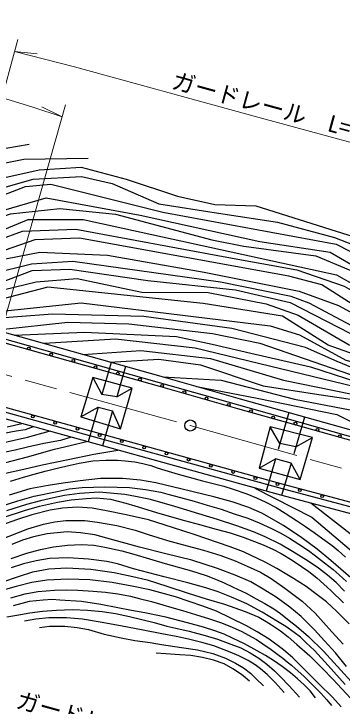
# Model space of a CAD drawing. Units: millimetres at full size, sheet at 1:1000; details may follow other scales. Extents: x 40000 to 680000, y 20000 to 380000.
# Drawn here: x 445342 to 480910, y 259204 to 334204 of the extents above; entities that cross this region are included whole.
import ezdxf
from ezdxf.enums import TextEntityAlignment as Align

# ---------------------------------------------------------------- set-up
doc = ezdxf.new("R2010")
doc.units = ezdxf.units.MM
doc.header["$LTSCALE"] = 1000
doc.linetypes.add('CHAIN', pattern=[18.5, 12, -1.5, 3.5, -1.5])
for name, color, linetype, lineweight in [('M-BGD', 7, 'Continuous', 25), ('M-BMK', 2, 'CHAIN', 13), ('M-STR-HTXT', 7, 'Continuous', 13), ('M-STR-STR1', 1, 'Continuous', 25)]:
    doc.layers.add(name, color=color, linetype=linetype, lineweight=lineweight)
doc.styles.add('ＭＳ ゴシック', font='')
doc.styles.get('ＭＳ ゴシック').set_extended_font_data('MS Gothic')

msp = doc.modelspace()

# ---------------------------------------------------------------- linework, layer by layer
at = {"layer": 'M-BGD'}
for points in [[(389105, 329883), (393771, 325641), (405060, 320407), (416836, 316281), (421749, 314924), (431352, 314653), (437049, 316399), (441895, 319227), (447013, 320100)], [(426360, 313329), (431821, 313499), (437818, 315960), (441166, 317421), (446416, 318467), (453381, 318562)], [(428326, 312143), (431597, 312358), (442688, 316115), (448085, 317311), (452622, 317592), (457522, 316289), (463081, 314447), (467111, 313542), (471569, 313413), (484947, 309185), (493256, 304357), (498847, 302505), (502903, 300061), (505633, 296466), (508957, 290657), (510026, 288557)], [(429775, 311268), (434234, 312072), (442440, 314892), (447432, 316305), (452661, 316598), (455985, 315824), (461062, 313621), (467512, 312607), (473916, 311626), (480097, 309976), (485633, 307814), (490799, 304758), (494574, 303076), (498831, 301616), (502728, 298340), (505194, 295793), (508676, 288336)], [(431258, 310373), (437661, 312057), (446615, 315510), (449347, 315749), (461485, 312707), (480269, 309247), (489522, 304535), (494418, 302313), (498033, 301094), (500922, 298853), (504772, 294415), (506029, 292315), (507731, 288049)], [(432667, 309490), (443089, 312593), (448833, 314285), (459022, 312377), (471999, 309544), (479610, 308368), (487463, 303819), (495857, 300952), (499721, 298841), (503260, 294957), (504984, 291963), (506819, 287772)], [(433589, 308895), (439308, 310555), (444978, 312534), (450327, 313103), (456372, 312485), (466801, 309712), (470248, 309043), (478072, 307979), (481867, 306417), (487141, 302952), (495121, 300347), (499256, 298293), (502008, 295319), (504263, 291232), (505704, 287433)], [(434651, 307981), (442062, 309952), (446888, 311916), (452859, 311916), (476332, 306790), (480288, 305920), (486112, 302636), (495820, 299299), (500028, 296511), (502296, 293621), (504832, 287168)], [(435345, 307323), (441120, 308796), (446297, 310655), (452058, 310879), (468426, 307834), (475989, 306466), (481122, 304697), (487465, 301090), (493458, 299562), (498434, 296404), (501327, 293131), (503766, 286844)], [(502862, 286569), (501227, 291435), (498516, 294922), (494122, 298155), (486809, 300735), (481989, 302764), (478708, 304831), (475147, 305773), (452441, 309896), (447603, 309720), (441134, 307489), (439320, 306730), (436410, 306314)], [(437357, 305416), (444438, 307647), (448148, 308394), (455485, 308045), (465971, 306225), (476266, 304160), (480524, 302600), (488582, 298232), (494421, 296429), (498930, 293106), (501387, 289006), (502039, 286319)], [(501056, 286020), (499705, 289961), (498183, 292098), (495086, 294388), (482505, 300106), (477336, 302850), (475377, 303584), (467734, 305151), (451733, 307389), (447255, 307072), (442840, 306011), (440214, 304964), (438353, 304472)], [(439038, 303822), (444006, 305153), (447337, 306411), (451403, 306551), (459874, 305306), (469361, 304309), (475287, 302917), (485755, 297552), (490231, 295757), (494665, 293494), (497726, 290600), (499451, 287818), (500172, 285752)], [(439687, 303208), (447773, 305160), (452215, 305522), (459203, 304066), (466379, 304032), (472663, 302771), (476128, 301545), (481673, 298348), (489939, 295218), (494270, 292218), (496706, 289722), (498961, 285383)], [(497430, 285325), (495556, 289701), (492679, 292707), (487771, 295545), (481638, 297503), (479398, 298295), (474434, 301453), (465855, 302828), (449033, 304581), (440535, 302403)], [(441274, 301703), (452642, 302885), (473118, 300406), (476275, 299442), (481320, 296674), (486384, 295342), (493100, 291209), (495275, 288664), (496692, 285285)], [(494776, 285751), (492705, 290324), (490236, 292403), (485365, 294494), (480356, 296531), (476925, 298050), (468974, 300125), (459409, 301427), (449514, 301671), (441912, 301098)], [(443931, 300003), (451184, 300803), (457794, 300621), (466847, 299562), (471996, 298516), (487558, 293138), (490408, 291591), (492001, 290242), (493181, 288297), (494019, 285946)], [(494695, 284636), (483140, 287605), (469595, 291409), (461014, 293861), (437304, 300520)], [(445411, 299386), (452984, 299726), (462955, 299264), (466843, 298409), (471016, 297451), (477467, 295964), (485048, 293500), (489084, 291739), (491623, 289427), (492837, 287957), (493356, 286116)], [(492459, 286347), (491010, 288982), (487711, 291716), (483464, 293505), (464971, 297982), (456347, 298959), (448660, 298474)], [(452805, 297309), (459082, 297724), (466663, 296864), (474541, 294515), (483775, 292649), (487218, 290879), (491348, 286632)], [(455743, 296484), (461053, 296807), (465553, 296195), (472350, 293899), (478377, 292952), (482789, 292324), (487138, 290127), (490184, 287192)], [(461479, 294872), (467791, 294531), (475761, 292464), (481791, 291304), (486644, 289395), (489710, 287053)], [(493160, 278286), (474566, 283220), (453696, 288988), (435405, 294056)], [(465123, 293831), (471702, 292575), (480332, 290794), (485904, 288030)], [(444610, 289451), (446199, 289820)], [(443948, 287700), (446816, 288354), (449160, 288999)], [(447422, 289481), (446580, 289155), (445599, 288982), (444268, 288739)], [(451564, 288333), (450381, 287991), (448603, 287673), (446815, 287273), (445490, 286954), (444449, 286727)], [(444483, 285598), (446826, 286217), (449728, 287054), (451454, 287450), (453227, 287872)], [(424943, 274303), (425833, 274606), (426884, 275086), (427739, 275593), (428834, 276323), (430704, 277560), (432790, 278959), (433965, 279733), (435096, 280374), (436380, 281071), (438002, 281944), (439641, 282745), (441468, 283476), (442929, 283992), (444443, 284429), (446413, 284893), (448427, 285338), (451216, 285935), (454004, 286515), (456618, 286935)], [(444994, 283570), (446403, 283999), (447529, 284351), (448729, 284663), (449733, 284896), (451125, 285235), (452418, 285518), (453917, 285774), (455299, 285864), (456575, 285864), (457420, 285781), (458450, 285664), (459307, 285505), (460198, 285262), (460872, 285040), (461707, 284761), (463155, 284345), (464345, 284019), (465768, 283620), (466808, 283368), (468101, 283045), (469101, 282726), (470570, 282188), (471644, 281759), (472631, 281297), (473744, 280726), (474751, 280098), (475957, 279300), (476928, 278675), (477875, 278024), (478822, 277342), (479819, 276591), (480487, 276062), (481274, 275332)], [(481846, 273119), (479695, 274991), (478203, 276195), (476527, 277434), (474558, 278769), (472197, 280114), (470815, 280729), (468987, 281352), (467012, 281890), (463577, 282726), (460711, 283393), (459073, 283668), (457119, 283868), (454747, 283868), (452539, 283629), (450668, 283375), (449070, 283122), (447089, 282741), (444821, 282064)], [(443860, 280836), (445781, 281434), (447537, 281948), (450023, 282459), (451351, 282736), (452745, 282898), (455214, 282967), (457869, 282886), (459598, 282677), (461274, 282368), (462015, 282177), (463392, 281812), (464870, 281394), (466289, 280984), (467802, 280539), (469218, 280055), (470685, 279554), (471937, 279071), (473262, 278435), (474250, 277927), (475199, 277401), (476218, 276752), (477250, 276053), (478019, 275505), (478999, 274741), (479938, 274001), (480603, 273433), (481369, 272711)], [(471466, 282832), (477611, 279687), (482856, 275223), (490005, 267259), (494876, 262605), (501238, 259371), (507126, 258010), (514198, 258083), (518603, 257137), (526977, 256740), (536065, 256810), (539809, 255256), (541708, 253412), (544168, 248712)], [(481151, 271671), (480269, 272607), (479311, 273407), (478353, 274137), (477223, 274903), (475727, 275854), (474204, 276743), (472578, 277543), (471290, 278087), (469518, 278736), (467416, 279418), (465383, 280052), (462798, 280831), (460159, 281589), (458532, 281928), (457368, 282148), (454581, 282376), (452462, 282239), (450828, 282012), (449653, 281764), (448218, 281450), (446707, 281042), (444560, 280347)], [(444183, 279638), (446487, 280413), (448130, 280854), (450056, 281290), (451547, 281552), (453192, 281699), (454292, 281782), (455802, 281623), (457459, 281201), (458451, 280901), (461145, 280063), (463833, 279308), (465451, 278899), (467256, 278381), (468778, 277978), (470187, 277498), (472369, 276679), (473475, 276174), (474308, 275731), (475480, 275020), (476522, 274330), (477283, 273799), (478159, 273103), (479676, 271745), (481059, 270401)], [(481670, 268108), (480329, 269442), (479219, 270488), (478190, 271271), (477006, 272163), (475629, 273030), (473835, 274104), (472559, 274789), (470210, 275936), (468771, 276463), (464879, 277805), (462528, 278571), (459915, 279372), (457500, 279938), (455369, 280374), (453810, 280667), (452245, 280766), (450615, 280667), (449290, 280422), (447280, 279943), (445622, 279377), (444021, 278805)], [(545294, 248692), (542219, 254747), (540248, 256844), (537860, 257965), (534225, 258290), (529010, 257804), (519203, 257625), (508527, 259470), (504525, 259326), (498592, 261404), (493214, 264968), (487458, 271107), (484780, 275032), (482444, 277351), (477533, 281191)], [(442780, 276823), (446874, 278405), (448551, 278902), (449800, 279159), (450973, 279311), (453018, 279311), (454407, 279154), (456487, 278763), (458478, 278260), (459885, 277811), (461976, 277140), (463565, 276725), (465879, 276099), (467771, 275515), (469336, 274949), (470637, 274383), (472063, 273711), (473225, 273017), (474709, 271977), (476577, 270570), (477997, 269261), (479807, 267264), (481022, 265918)], [(481365, 263503), (480182, 264989), (479001, 266288), (477910, 267472), (476473, 268909), (475253, 269928), (473770, 271008), (472369, 271886), (471012, 272658), (469327, 273409), (467413, 274113), (464608, 275003), (461806, 275716), (458937, 276433), (456080, 277211), (454099, 277753), (452579, 277991), (451114, 278092), (448960, 277890), (447467, 277552), (446293, 277185), (445139, 276709)], [(445042, 275195), (446757, 275792), (448222, 276185), (449650, 276469), (451170, 276643), (452663, 276717), (453996, 276635), (455217, 276441), (457050, 276018), (458324, 275677), (460034, 275160), (461718, 274662), (464585, 273846), (466173, 273345), (467206, 272958), (468139, 272571), (469114, 272096), (470495, 271437), (471599, 270844), (472544, 270334), (473497, 269744), (474230, 269228), (475164, 268477), (475974, 267855), (477250, 266732), (478888, 265148), (480016, 263942), (481872, 261880)], [(481227, 261545), (479412, 263606), (477926, 265251), (476987, 266108), (476381, 266661), (475729, 267172), (474796, 267846), (473892, 268363), (472259, 269385), (470596, 270290), (468940, 271012), (467483, 271576), (466157, 272034), (464207, 272546), (461628, 273228), (458311, 274090), (456560, 274608), (455409, 274883), (453412, 275119), (451215, 275278), (449218, 275184), (447762, 274943), (446393, 274638), (445035, 274203)], [(444164, 272663), (445850, 273233), (447400, 273743), (449139, 274079), (451068, 274187), (453691, 274033), (456202, 273675), (458220, 273266), (459777, 272881), (461902, 272204), (464244, 271428), (466191, 270845), (468157, 270248), (470405, 269449), (471867, 268832), (472686, 268386), (473273, 268000), (474229, 267366), (475047, 266730), (475996, 265899), (477398, 264656), (478753, 263325), (479953, 262088), (481814, 260074)], [(480800, 259133), (479849, 260169), (478400, 261615), (476873, 263141), (475583, 264421), (474538, 265300), (473015, 266452), (471716, 267265), (470556, 267911), (468844, 268739), (467288, 269487), (465805, 270023), (462856, 271041), (460064, 271808), (458138, 272207), (455978, 272612), (453586, 272893), (451184, 272979), (448901, 272855), (447279, 272584), (445590, 272180), (443949, 271695)], [(445000, 270946), (446567, 271372), (447956, 271619), (449756, 271766), (451023, 271799), (452274, 271771), (453941, 271671), (455289, 271553), (456623, 271382), (457966, 271118), (458910, 270876), (460261, 270537), (461477, 270166), (462449, 269899), (463607, 269569), (465022, 269142), (466538, 268655), (467848, 268221), (468987, 267753), (470041, 267291), (470762, 266906), (471628, 266416), (472316, 265962), (473211, 265335), (473943, 264801), (474477, 264407), (474966, 264014), (475405, 263653), (475832, 263287), (476741, 262470), (477654, 261565), (478602, 260594), (479233, 259886), (479773, 259265)], [(478018, 260114), (477432, 260856), (476781, 261528), (476056, 262175), (475305, 262826), (474415, 263512), (473460, 264141), (472596, 264679), (471685, 265213), (470343, 265947), (469045, 266572), (468125, 266985), (467126, 267359), (465876, 267749), (464157, 268240), (461808, 268857), (459521, 269330), (458088, 269578), (456599, 269864), (454776, 270203), (452670, 270524), (450321, 270703), (449502, 270767), (448512, 270687), (447000, 270524), (446200, 270340), (445268, 270069)], [(444575, 268894), (445673, 269075), (447063, 269307), (448450, 269495), (449973, 269593), (451714, 269679), (453327, 269617), (454922, 269457), (456344, 269235), (457881, 268901), (459198, 268602), (460526, 268255), (461916, 267879), (462907, 267653), (464322, 267320), (466080, 266843), (467415, 266444), (468834, 265933), (469929, 265512), (470944, 264980), (471868, 264403), (472741, 263746), (473568, 263041), (474236, 262387), (475171, 261414), (476307, 260178)], [(474629, 260698), (473657, 261777), (472772, 262632), (472075, 263252), (471482, 263684), (470713, 264161), (469707, 264642), (468763, 265055), (467025, 265723), (465717, 266082), (464278, 266452), (462935, 266754), (461387, 267041), (459364, 267435), (456911, 267902), (454687, 268312), (452790, 268618), (451053, 268759), (449126, 268759), (447733, 268614), (446498, 268400)], [(448127, 267719), (449192, 267856), (450851, 267856), (452207, 267729), (453428, 267491), (455141, 267019), (456976, 266600), (458455, 266333), (460109, 266085), (461350, 265895), (463510, 265564), (465242, 265297), (466015, 265112), (466911, 264893), (468269, 264392), (469349, 263866), (470240, 263345), (470974, 262782), (471607, 262173), (472395, 261400)], [(470883, 261915), (469993, 262649), (469054, 263251), (468120, 263771), (466973, 264194), (465780, 264473), (464516, 264681), (463323, 264769), (461791, 264881), (460745, 264937)]]:
    msp.add_lwpolyline(points, dxfattribs=at)
for centre, radius in [((446972, 297961), 150), ((449379, 297285), 150), ((451786, 296609), 150), ((454193, 295933), 150), ((456599, 295257), 150), ((459006, 294581), 150), ((461413, 293903), 150), ((463817, 293216), 150), ((466220, 292530), 150), ((468624, 291843), 150), ((471030, 291162), 150), ((447411, 290573), 150), ((473437, 290486), 150), ((449820, 289906), 150), ((464461, 289606), 600), ((475843, 289810), 150), ((452229, 289238), 150), ((478250, 289134), 150), ((454639, 288571), 150), ((457048, 287905), 150), ((480657, 288458), 150), ((459458, 287239), 150), ((461868, 286574), 150), ((464277, 285908), 150), ((466687, 285242), 150), ((469097, 284576), 150), ((471507, 283910), 150), ((473916, 283244), 150), ((476331, 282596), 150), ((478747, 281955), 150)]:
    msp.add_circle(centre, radius, dxfattribs=at)
at = {"layer": 'M-BMK'}
msp.add_lwpolyline([(386910, 305246), (389749, 305261), (391797, 305246), (393479, 305217), (395747, 305085), (398249, 304895), (400282, 304690), (403268, 304341), (405971, 303992), (408711, 303606), (411322, 303239), (413088, 302981), (415773, 302467), (418347, 301952), (421172, 301365), (424409, 300626), (427968, 299725), (433563, 298108), (464461, 289606), (485399, 283700)], dxfattribs=at)
at = {"layer": 'M-STR-HTXT'}
for p, q in [((445767, 331440), (438139, 303377)), ((445413, 330139), (447852, 329864)), ((450952, 324339), (444232, 300606)), ((450587, 323051), (448380, 324126))]:
    msp.add_line(p, q, dxfattribs=at)
for points in [[(393732, 334192), (398409, 334204), (400225, 334134), (403153, 333921), (405922, 333575), (409543, 333043), (413057, 332457), (420173, 331013), (425628, 329843), (432121, 328304), (438278, 326699), (443481, 325281), (447399, 324086), (450587, 323051)], [(445413, 330139), (451916, 328465), (470578, 323335), (485306, 319320), (508594, 313013)]]:
    msp.add_lwpolyline(points, dxfattribs=at)
at = {"layer": 'M-STR-STR1'}
for p, q in [((455900, 296440), (454881, 292964)), ((457450, 296005), (456487, 292706)), ((453891, 294799), (454881, 292964)), ((456487, 292706), (458167, 293639)), ((456487, 292706), (454881, 292964)), ((452603, 290548), (454478, 291590)), ((454478, 291590), (453376, 287831)), ((454478, 291590), (456043, 291186)), ((456043, 291185), (454937, 287400)), ((456879, 289260), (456043, 291185)), ((475119, 291000), (473968, 287001)), ((476845, 290516), (475675, 286540)), ((474156, 287654), (473117, 289474)), ((475893, 287280), (477690, 288314)), ((475893, 287280), (474156, 287654)), ((471926, 284998), (473682, 286008)), ((473682, 286008), (472672, 282498)), ((475374, 285518), (473682, 286008)), ((475374, 285518), (474350, 282036)), ((476370, 283774), (475374, 285518))]:
    msp.add_line(p, q, dxfattribs=at)
for points in [[(494954, 285706), (483426, 288667), (469895, 292468), (461314, 294919), (437614, 301576)], [(494789, 285025), (483244, 287991), (469704, 291794), (461123, 294246), (437417, 300904)], [(493042, 277800), (474435, 282737), (453562, 288506), (435264, 293576)], [(492878, 277120), (474252, 282062), (453376, 287831), (435067, 292905)]]:
    msp.add_lwpolyline(points, dxfattribs=at)
for points in [[(453891, 294799), (452603, 290548), (456879, 289260), (458167, 293639)], [(473117, 289474), (471926, 284998), (476370, 283774), (477690, 288314)]]:
    msp.add_lwpolyline(points, close=True, dxfattribs=at)

# ---------------------------------------------------------------- texts
at = {"layer": 'M-STR-HTXT', "style": 'ＭＳ ゴシック'}
for s, rotation, p in [('ガードレール  L=67.4', 344.631, (462176, 325644)), ('ガードレール\u3000L=61.4', 344.519, (445305, 258538))]:
    msp.add_text(s, height=1833, rotation=rotation, dxfattribs=at).set_placement(p, align=Align.BOTTOM_LEFT)

doc.saveas('drawing.dxf')
